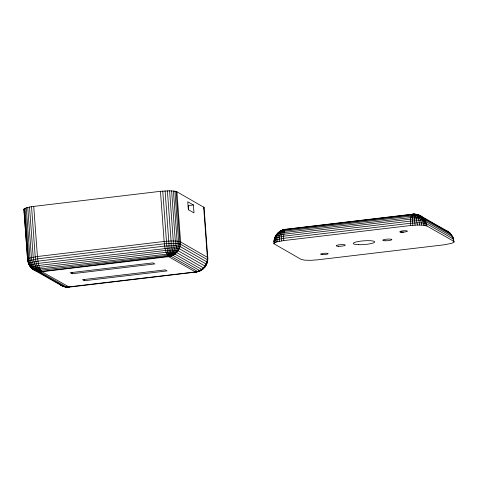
<?xml version="1.0" encoding="UTF-8"?>
<svg xmlns="http://www.w3.org/2000/svg" width="478" height="478" viewBox="0 0 478 478"><rect width="100%" height="100%" fill="white"/><g stroke="black" fill="none" stroke-linecap="round" stroke-linejoin="round"><path stroke-width="0.72" d="M275.101 242.466C274.426 236.431 278.853 229.858 285.151 229.494L411.875 214.449C418.358 212.614 423.484 219.109 423.424 225.204L426.92 225.998L453.676 241.247L454.1 242.029L451.752 243.332L444.265 244.79L317.541 259.835L310.604 260.337L304.588 260.163L301.092 259.363L273.924 243.744L274.306 242.908L276.26 242.029L283.747 240.577L410.465 225.526L417.408 225.03L423.424 225.204M274.306 242.908C273.733 236.867 278.184 230.055 284.667 230.151L411.391 215.1C415.513 214.64 420.311 214.246 423.269 217.878L450.025 233.127L452.953 237.178L454.1 242.029M207.763 257.558L207.769 257.965L204.076 207.41L176.908 191.786L174.924 191.194L169.588 190.8L160.459 191.32L164.139 241.462C164.862 246.6 165.012 252.629 168.626 256.668L195.383 271.916L196.53 271.809L66.747 287.135L62.068 285.964L33.37 269.616C30.018 267.256 27.724 263.402 27.581 259.273L29.929 257.965L37.415 256.513L164.139 241.462L171.076 240.966L177.099 241.139L180.588 241.934L207.763 257.558C208.557 264.573 202.941 271.331 195.98 272.066L69.262 287.111L67.01 287.17L64.333 286.561M273.924 243.744C273.189 237.554 277.449 230.593 284.261 231.185L410.984 216.134L418.16 215.841L421.56 216.438M28.369 262.32L27.951 261.556L29.122 260.695L37.637 258.831L164.36 243.786L171.19 243.296L177.123 243.463L180.565 244.252L207.727 259.865C207.123 266.156 201.668 271.426 195.383 271.916L196.362 272.012L199.535 270.906M200.013 270.632L201.34 270.207L204.966 266.951L207.291 262.141L180.14 246.54L175.175 245.668L164.683 246.098L37.959 261.143L30.927 262.512L28.722 263.742L29.116 264.471L28.746 263.396M416.308 214.335L412.424 214.192L284.972 229.35L282.193 230.139L277.939 232.959L275.226 236.992L273.954 241.438L274.336 240.613L276.254 239.747L283.633 238.313L410.351 223.268L419.349 222.76L424.601 223.148L426.555 223.734L453.311 238.982L453.718 239.347L453.341 240.171M69.023 286.931L41.909 271.713C36.842 268.827 35.928 262.087 35.223 256.805L31.542 206.657L160.459 191.32M28.005 260.05L27.593 259.679L23.9 209.125L26.248 207.816L31.542 206.657M34.201 269.628L31.656 268.176L29.863 266.121L30.198 265.398L33.185 264.274L38.371 263.378L171.1 247.897L176.316 248.046L179.34 248.739L206.102 263.987L206.46 264.31L206.126 265.033M203.694 208.247L204.076 207.41M207.344 260.689L207.727 259.865M176.908 191.786L180.588 241.934C181.18 248.978 175.695 255.879 168.626 256.668L41.909 271.713L37.427 271.444L33.102 269.377L34.601 268.272L39.417 267.339L166.141 252.288L172.008 251.96L176.711 252.593L203.473 267.841L203.742 268.343L202.983 268.905M204.966 266.951L205.265 266.312L204.943 266.025L178.186 250.777L172.582 250.018L165.585 250.418L38.861 265.463L33.125 266.581L31.632 267.25L31.339 267.889C34.099 270.626 38.037 272.024 41.909 271.713C38.288 267.674 38.138 261.645 37.415 256.513L33.735 206.365M281.924 230.294L279.75 231.531L279.965 231.92M446.386 231.191L446.368 230.587L444.964 230.103M450.049 234.053L450.348 233.407L448.316 231.687L419.612 215.339L416.822 214.407L412.424 214.192L411.391 215.1L410.453 219.199L410.465 225.526M202.236 269.186L199.093 271.307L195.383 271.916C202.451 271.134 207.936 264.226 207.344 257.182L203.664 207.034M278.847 232.475L281.285 230.868M203.742 268.343L199.487 271.157L195.383 271.916C197.205 271.629 201.435 271.092 201.722 269.383L174.966 254.135L171.303 253.639L40.015 268.941C38.802 269.353 35.097 269.126 35.312 270.715M283.101 229.846C278.758 231.872 277.437 237.202 277.754 241.611M284.069 229.852L281.793 230.575L286.298 229.386L285.151 229.494L284.261 231.185L283.627 236.18L283.747 240.577M282.635 230.073L286.298 229.386C281.052 229.458 281.506 237.124 281.554 240.87M197.97 271.588L195.383 271.916C196.303 271.588 199.941 271.863 199.75 270.596L172.994 255.348L170.491 255.007L40.642 270.231L37.278 271.175L64.183 286.692L69.262 287.111M284.625 229.733L286.298 229.386C280.389 229.028 279.116 236.712 279.534 241.223M284.571 229.685L286.298 229.386C279.714 228.974 275.525 236.078 276.26 242.029M414.671 214.132L412.819 214.15L412.538 214.986L412.765 225.293M67.01 287.17L68.665 286.961L68.223 286.991M193.393 204.978L187.758 201.764L188.344 209.687L193.972 212.895L193.393 204.978L188.218 205.588L188.535 209.908M72.058 273.757L154.812 263.934L152.984 262.888L70.224 272.717L72.058 273.757L71.951 272.323M84.307 280.741L167.067 270.912L165.233 269.873L82.479 279.696L84.307 280.741L84.206 279.307M195.383 271.916L197.689 271.516L170.861 256.202L169.588 256.029L39.572 271.647L66.747 287.135M418.776 215.333L417.497 214.61L413.022 214.335L413.225 214.12L413.709 214.903L414.217 217.203L415.101 225.126M66.544 287.087L68.665 286.961L67.434 287.027M284.398 229.488L286.298 229.386L283.998 229.787M415.28 214.269L413.022 214.335L414.247 214.275L415.98 217.131L417.408 225.03M403.54 232.177L400.044 232.075M65.378 286.967L65.994 287.009L64.715 286.43M63.813 286.364L60.126 284.864L64.183 286.692L68.665 286.961L66.687 287.033M416.822 214.407C421.716 215.614 424.631 220.621 424.936 225.407M64.859 286.896L60.646 285.073L59.571 284.141M445.49 230.378L448.579 231.926L451.824 235.529L450.025 233.127L446.368 230.587M415.693 214.293C419.923 215.931 421.238 220.979 421.632 225.066M453.73 239.747L452.564 236.825L425.808 221.577L422.528 220.83L418.931 220.651L410.351 221.135L283.627 236.18L275.501 237.96L274.384 238.779L274.784 239.508M31.5 267.172L30.222 266.443L28.722 263.742L27.581 259.273L23.9 209.125M57.139 282.701L58.412 283.424M447.085 231.28L448.585 232.189M275.585 237.315L275.214 236.64L276.242 235.887L283.735 234.244L410.453 219.199L418.364 218.751L424.703 219.605L451.459 234.853L452.965 237.56M23.912 209.531L24.324 209.908M29.857 265.768C32.516 269.652 37.206 271.964 41.909 271.713C35.946 269.825 33.807 262.763 33.209 257.158L29.522 207.01M452.564 236.825L453.676 241.247M426.92 225.998L425.808 221.577L423.269 217.878L420.598 217.263L414.217 217.203L283.944 232.559L278.208 233.676L276.714 234.351L276.421 234.991M426.113 225.676C425.892 219.127 419.708 213.092 413.022 214.335C418.298 213.57 419.134 221.224 419.6 225.013M176.101 191.463L179.782 241.611C180.337 248.429 175.569 255.563 168.626 256.668L167.617 252.139L166.625 243.553L162.753 191.081M174.924 191.194L178.605 241.342C179.107 247.825 175.336 255.174 168.626 256.668L169.116 252.031L168.925 243.386L165.089 190.913M173.412 190.991L177.099 241.139C177.493 247.216 174.948 254.672 168.626 256.668C171.805 252.229 171.106 246.158 171.076 240.966L167.396 190.818M171.62 190.859L175.301 241.008C175.546 246.678 174.327 254.009 168.626 256.668C173.341 253.167 173.359 246.295 173.275 240.948L169.588 190.8M27.742 207.398L31.423 257.546C31.924 263.575 35.408 270.596 41.909 271.713C34.804 271.94 28.423 265.882 27.981 258.843L24.294 208.695M26.248 207.816L29.929 257.965C30.383 264.418 35.079 271.169 41.909 271.713C34.894 271.6 29.212 265.2 28.77 258.401L25.089 208.259M24.486 212.118L24.593 213.594M25.459 225.389L25.567 226.865M25.896 231.292L26.057 233.503M26.38 237.93L26.547 240.141M26.87 244.569L27.031 246.779M27.36 251.201L27.467 252.677M27.844 257.839L27.951 259.315M322.513 254.637A3.764 0.651 -4.2 0 0 328.129 253.663A3.764 0.651 -4.2 0 0 322.483 253.501A3.764 0.651 -4.2 0 0 322.513 254.637M358.685 244.688A10.749 1.864 -4.2 0 0 374.728 241.91A10.749 1.864 -4.2 0 0 358.608 241.45A10.749 1.864 -4.2 0 0 358.685 244.688M385.017 240.769A4.571 0.795 -4.2 0 0 391.841 239.592A4.571 0.795 -4.2 0 0 384.987 239.394A4.571 0.795 -4.2 0 0 385.017 240.769M401.771 232.135A3.764 0.651 -4.2 0 0 407.387 231.161A3.764 0.651 -4.2 0 0 401.747 230.999A3.764 0.651 -4.2 0 0 401.771 232.135M338.466 246.295A4.571 0.795 -4.2 0 0 345.289 245.118A4.571 0.795 -4.2 0 0 338.436 244.921A4.571 0.795 -4.2 0 0 338.466 246.295"/></g></svg>
